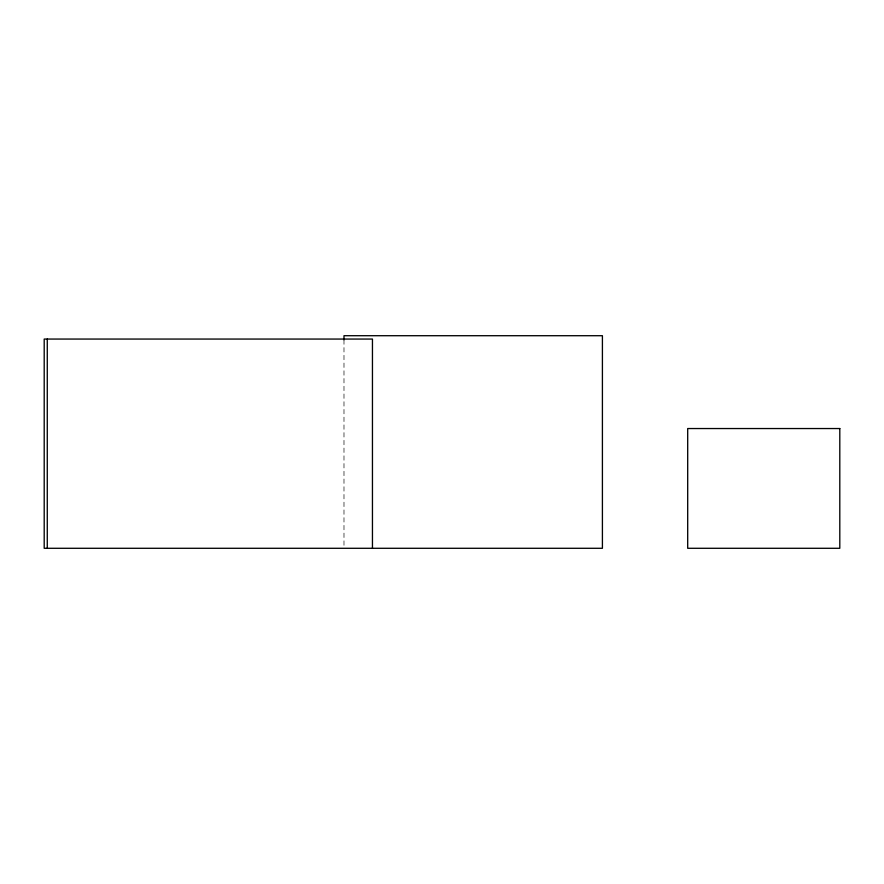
<?xml version="1.0" encoding="UTF-8"?>
<svg xmlns="http://www.w3.org/2000/svg" width="884" height="884" viewBox="0 0 884 884"><rect width="100%" height="100%" fill="white"/><g stroke="black" fill="none" stroke-linecap="round" stroke-linejoin="round"><path stroke-width="0.66" stroke-dasharray="4.42 3.31" d="M343.987 339.854L343.987 546.909"/><path stroke-width="1.33" d="M372.451 548.29L372.451 339.058L44.2 339.058L44.2 548.29L602.413 548.29L602.413 335.71L343.987 335.71L343.987 339.854M47.272 339.058L47.272 548.29M839.8 428.541L687.697 428.541L687.697 548.29L839.8 548.29L839.8 428.541"/></g></svg>
